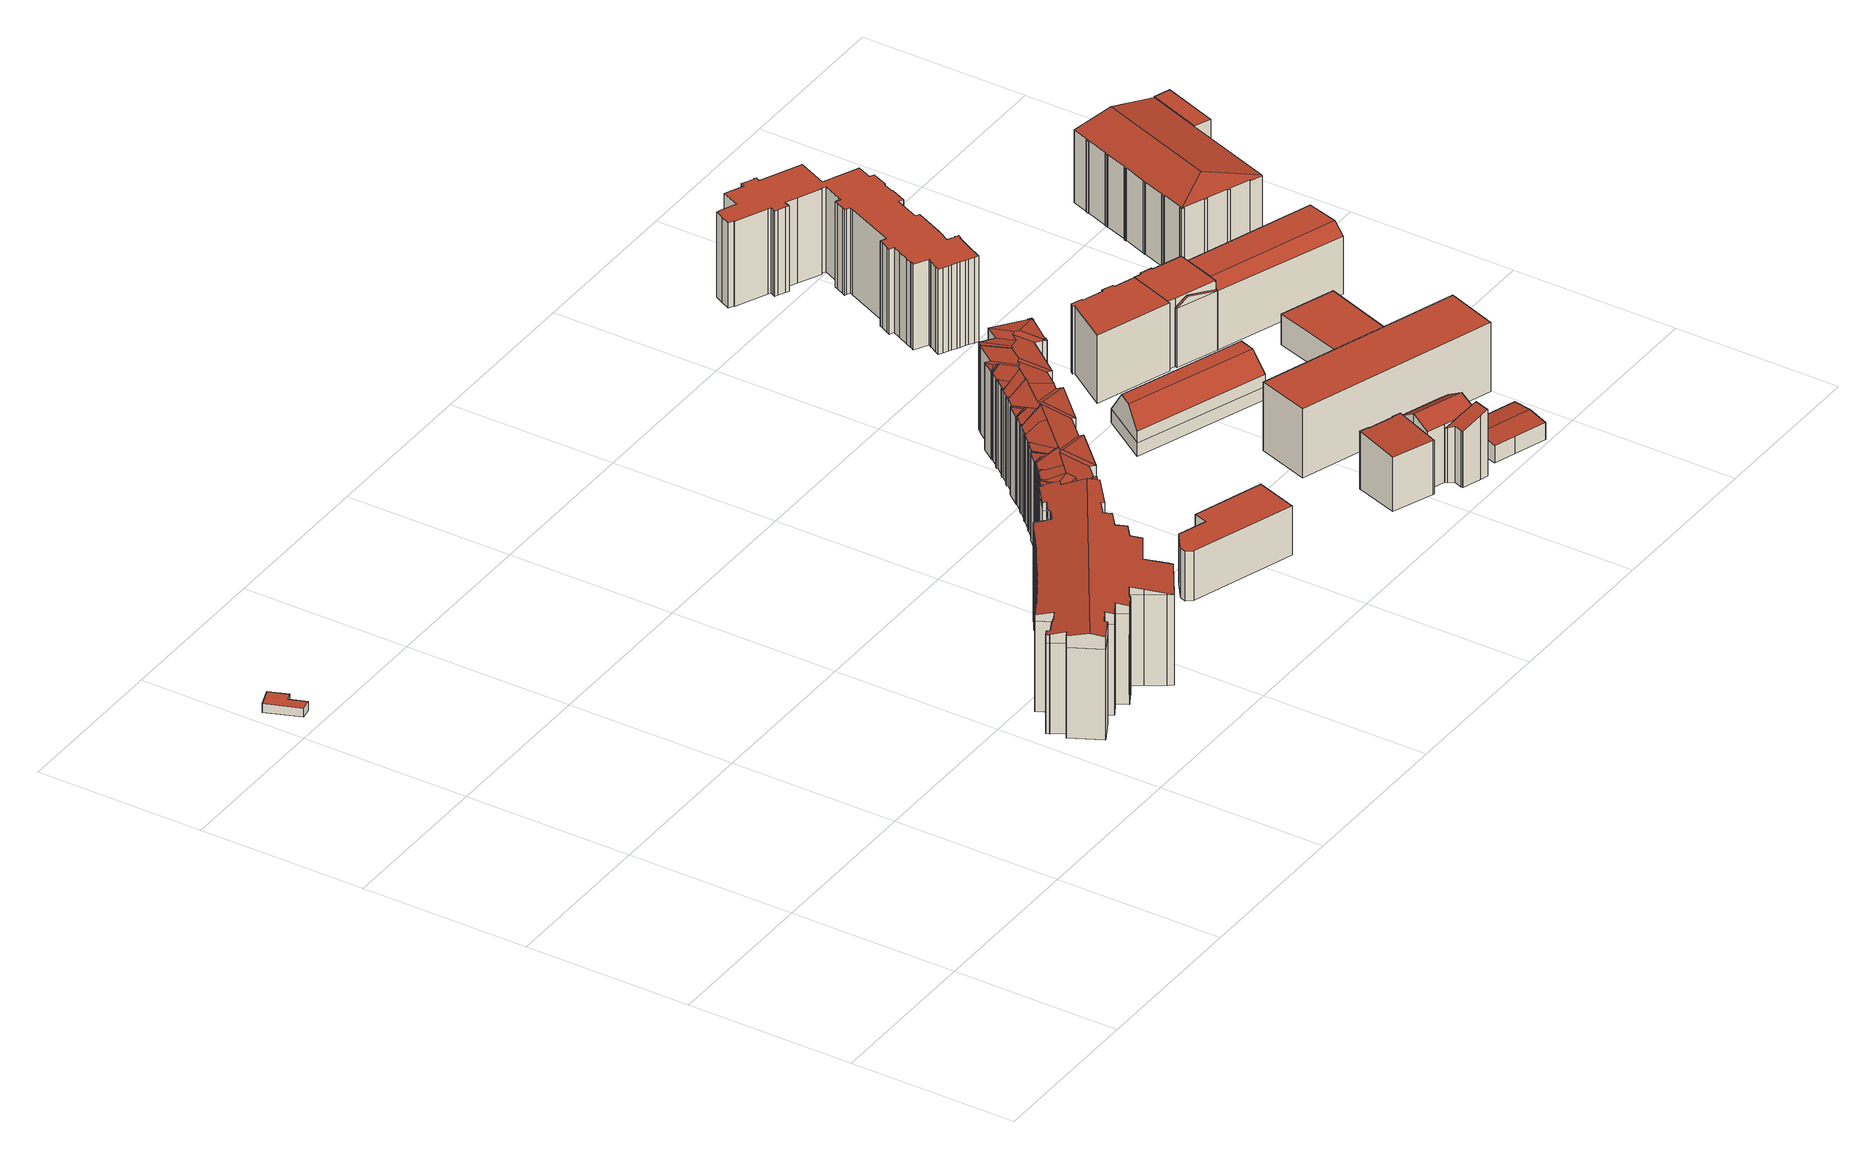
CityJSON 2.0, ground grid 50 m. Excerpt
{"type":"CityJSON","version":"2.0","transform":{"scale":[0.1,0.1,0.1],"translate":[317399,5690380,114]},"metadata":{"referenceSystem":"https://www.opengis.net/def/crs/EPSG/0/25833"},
"CityObjects":{
"building1":{"type":"Building","attributes":{"Gemeindeschluessel":14713000,"Dachtyp_tdc":"tdcPolyFlatRoof","Dachneigung":0,"QualitaetDacherkennung":67,"Geometrietyp2DReferenz":"3000","function":"31001_9998","roofType":"1000","measuredHeight":2.83},"geometry":[{"type":"MultiSurface","lod":"2","boundaries":[[[0,1,2,3]],[[1,4,5,2]],[[4,6,7,5]],[[6,8,9,7]],[[8,10,11,9]],[[10,0,3,11]],[[10,8,6,4,1,0]],[[3,2,5,7,9,11]]],"semantics":{"surfaces":[{"type":"WallSurface"},{"type":"RoofSurface"},{"type":"GroundSurface"}],"values":[0,0,0,0,0,0,1,2]}}]},
"building2":{"type":"Building","attributes":{"Dachtyp_tdc":"tdcFreeFormRoof","Gemeindeschluessel":14713000,"Dachneigung":11.08,"QualitaetDacherkennung":9,"Geometrietyp2DReferenz":"3000","function":"31001_9998","roofType":"5000","measuredHeight":33.31},"geometry":[{"type":"MultiSurface","lod":"2","boundaries":[[[12,13,14,15]],[[15,14,16,17]],[[17,16,18,19]],[[19,18,20,21]],[[21,20,22,23]],[[23,22,24,25]],[[25,24,26,27]],[[27,26,28,29]],[[29,28,30,31]],[[31,30,32,33]],[[33,32,34,35]],[[35,34,36,37]],[[37,36,38,39]],[[39,38,40,41]],[[41,40,42,43]],[[43,42,44,45]],[[45,44,46,47]],[[47,46,48,49]],[[49,48,50,51]],[[51,50,52,53]],[[53,52,54,55]],[[55,54,56,57]],[[57,56,58,59]],[[59,58,60,61]],[[61,60,62,63]],[[63,62,64,65]],[[65,64,66,67]],[[67,66,68,69]],[[69,68,70,71]],[[71,70,72,73]],[[73,72,74,75]],[[75,74,76,77]],[[77,76,78,79]],[[79,78,80,81]],[[81,80,82,83]],[[83,82,84,85]],[[85,84,86,87]],[[87,86,88,89]],[[89,88,90,91]],[[91,90,92,93]],[[93,92,94,95]],[[95,94,96,97]],[[97,96,98,99]],[[99,98,100,101]],[[101,100,102,103]],[[103,102,104,105]],[[105,104,106,107]],[[108,109,110,111]],[[112,113,109,108]],[[111,110,114,115]],[[116,117,118,119]],[[119,118,120,121]],[[121,120,122,123]],[[123,122,124,125]],[[125,124,126,127]],[[127,126,128,129]],[[129,128,130,131]],[[131,130,132,133]],[[134,135,136,137]],[[135,138,139,136]],[[138,140,141,139]],[[140,116,142,141]],[[116,119,143,142]],[[119,121,144,143]],[[121,123,145,144]],[[123,125,146,145]],[[125,127,147,146]],[[127,129,148,147]],[[129,131,149,148]],[[131,133,150,149]],[[133,151,152,150]],[[151,153,154,152]],[[153,155,156,154]],[[155,157,158,156]],[[157,159,160,158]],[[159,161,162,160]],[[161,163,164,162]],[[163,165,166,164]],[[165,167,168,166]],[[167,169,170,168]],[[169,171,172,170]],[[171,173,174,172]],[[173,175,176,174]],[[175,177,178,176]],[[177,112,179,178]],[[112,108,180,179]],[[108,111,181,180]],[[111,115,182,181]],[[115,183,184,182]],[[183,185,186,184]],[[185,187,188,186]],[[187,189,190,188]],[[189,191,192,190]],[[191,193,194,192]],[[193,195,196,194]],[[195,12,197,196]],[[12,15,198,197]],[[15,17,199,198]],[[17,19,200,199]],[[19,21,201,200]],[[21,23,202,201]],[[23,25,203,202]],[[133,132,204,151]],[[151,204,205,153]],[[153,205,155]],[[157,206,159]],[[159,206,207,161]],[[161,207,208,163]],[[163,208,209,165]],[[165,209,210,167]],[[167,210,211,169]],[[169,211,212,171]],[[171,212,213,173]],[[173,213,214,175]],[[175,214,215,177]],[[177,215,113,112]],[[137,136,139,141,142,143,144,145,146,147,148,149,150,152,154,156,158,160,162,164,166,168,170,172,174,176,178,179,180,181,182,184,186,188,190,192,194,196,197,198,199,200,201,202,203,216,217,218,219,220,221,222,223,224,225,226,227,228,229,230,231,232,233,234,235,236,237,238,239,240,241,242,243,244,245,246,247,248,249,250,251,252,253,254,255,256,257]],[[25,27,216,203]],[[27,29,217,216]],[[29,31,218,217]],[[31,33,219,218]],[[33,35,220,219]],[[35,37,221,220]],[[37,39,222,221]],[[39,41,223,222]],[[41,43,224,223]],[[43,45,225,224]],[[45,47,226,225]],[[47,49,227,226]],[[49,51,228,227]],[[51,53,229,228]],[[53,55,230,229]],[[55,57,231,230]],[[57,59,232,231]],[[59,61,233,232]],[[61,63,234,233]],[[63,65,235,234]],[[65,67,236,235]],[[67,69,237,236]],[[69,71,238,237]],[[71,73,239,238]],[[73,75,240,239]],[[75,77,241,240]],[[77,79,242,241]],[[79,81,243,242]],[[81,83,244,243]],[[83,85,245,244]],[[85,87,246,245]],[[87,89,247,246]],[[89,91,248,247]],[[91,93,249,248]],[[93,95,250,249]],[[95,97,251,250]],[[97,99,252,251]],[[99,101,253,252]],[[101,103,254,253]],[[103,105,255,254]],[[105,107,256,255]],[[107,258,257,256]],[[258,134,137,257]],[[113,215,214,213,212,211,210,209,208,207,206,157,155,205,204,132,130,128,126,124,122,120,118,117,259,260,114,110,109]],[[106,104,102,100,98,96,94,92,90,88,86,84,82,80,78,76,74,72,70,68,66,64,62,60,58,56,54,52,50,48,46,44,42,40,38,36,34,32,30,28,26,24,22,20,18,16,14,13,261,262,263,264,265,266,267,260,259,268,269,270,271,272]],[[107,106,272,258]],[[258,272,271,134]],[[134,271,270,135]],[[135,270,269,138]],[[138,269,268,140]],[[140,268,259,117,116]],[[115,114,260,267,183]],[[183,267,266,185]],[[185,266,265,187]],[[187,265,264,189]],[[189,264,263,191]],[[191,263,262,193]],[[193,262,261,195]],[[195,261,13,12]]],"semantics":{"surfaces":[{"type":"WallSurface"},{"type":"GroundSurface"},{"type":"RoofSurface"}],"values":[0,0,0,0,0,0,0,0,0,0,0,0,0,0,0,0,0,0,0,0,0,0,0,0,0,0,0,0,0,0,0,0,0,0,0,0,0,0,0,0,0,0,0,0,0,0,0,0,0,0,0,0,0,0,0,0,0,0,0,0,0,0,0,0,0,0,0,0,0,0,0,0,0,0,0,0,0,0,0,0,0,0,0,0,0,0,0,0,0,0,0,0,0,0,0,0,0,0,0,0,0,0,0,0,0,0,0,0,0,0,0,0,0,0,0,0,1,0,0,0,0,0,0,0,0,0,0,0,0,0,0,0,0,0,0,0,0,0,0,0,0,0,0,0,0,0,0,0,0,0,0,0,0,0,0,0,0,0,0,0,2,2,0,0,0,0,0,0,0,0,0,0,0,0,0,0]}}]},
"building3":{"type":"Building","attributes":{"Gemeindeschluessel":14713000,"Dachneigung":76.71,"Dachorientierung":0,"MittlereTraufHoehe":118.12,"QualitaetDacherkennung":84,"ObjektHoehe":3.61,"BodenHoehe":114.84,"Geometrietyp2DReferenz":"3000","AbsoluteHoehe":118.45,"Dachflaeche":13.36,"function":"31001_9998","roofType":"2100","measuredHeight":3.61,"storeysAboveGround":1},"geometry":[{"type":"MultiSurface","lod":"2","boundaries":[[[273,274,275,276]],[[274,277,278,275]],[[277,279,280,278]],[[279,273,276,280]],[[279,277,274,273]],[[276,275,278,280]]],"semantics":{"surfaces":[{"type":"WallSurface"},{"type":"RoofSurface"},{"type":"GroundSurface"}],"values":[0,0,0,0,1,2]}}]},
"building4":{"type":"Building","attributes":{"name":"Book Hotel","Gemeindeschluessel":14713000,"Dachtyp_tdc":"tdcPolyFlatRoof","Dachneigung":0,"QualitaetDacherkennung":51,"Geometrietyp2DReferenz":"3000","function":"31001_2071","roofType":"1000","measuredHeight":15.54},"geometry":[{"type":"MultiSurface","lod":"2","boundaries":[[[281,282,283,284]],[[282,285,286,283]],[[285,287,288,286]],[[287,289,290,288]],[[289,291,292,290]],[[291,293,294,292]],[[293,295,296,294]],[[295,281,284,296]],[[295,293,291,289,287,285,282,281]],[[284,283,286,288,290,292,294,296]]],"semantics":{"surfaces":[{"type":"WallSurface"},{"type":"RoofSurface"},{"type":"GroundSurface"}],"values":[0,0,0,0,0,0,0,0,1,2]}}]},
"building5":{"type":"Building","attributes":{"Dachtyp_tdc":"tdcFreeFormRoof","Gemeindeschluessel":14713000,"Dachneigung":10.02,"QualitaetDacherkennung":20,"Geometrietyp2DReferenz":"3000","function":"31001_9998","roofType":"5000","measuredHeight":28.69},"geometry":[{"type":"MultiSurface","lod":"2","boundaries":[[[297,298,299,300]],[[298,301,302,299]],[[301,303,304,302]],[[303,305,306,304]],[[305,307,308,306]],[[309,310,305,303]],[[311,312,313,314,315,309,303,301]],[[316,317,311,301,298]],[[316,298,297]],[[318,317,316,297,319]],[[320,321,322,323,324,325,318,319,326]],[[327,328,320,326,329]],[[327,329,330]],[[331,328,327,330,332]],[[333,331,332,334]],[[335,336,337,338,339,340,333,334,341]],[[342,335,341,343]],[[344,345,346,347,348,342,343,349]],[[350,351,352,353,344,349,354]],[[355,350,354,356]],[[355,356,357]],[[355,357,358]],[[351,350,355,358,359]],[[360,361,352,351,359,362]],[[363,360,362,364]],[[363,364,365]],[[360,363,365,366]],[[366,361,360]],[[361,366,367]],[[353,352,361,367,368]],[[345,344,353,368,369]],[[346,345,369,370]],[[347,346,370,371]],[[348,347,371,372]],[[336,335,342,348,372,373]],[[374,375,376,377,337,336,373,378]],[[374,378,379]],[[375,374,379,380]],[[376,375,380,381]],[[377,376,381,382]],[[383,338,337,377,382,384]],[[385,386,387,383,384,388]],[[385,388,389]],[[386,385,389,390]],[[391,387,386,390,392]],[[393,391,392,394]],[[393,394,395]],[[338,383,387,391,393,395,396]],[[397,339,338,396,398]],[[399,397,398,400]],[[399,400,401]],[[340,339,397,399,401,402]],[[403,321,320,328,331,333,340,402,404]],[[405,406,407,408,409,403,404,410]],[[411,405,410,412]],[[413,411,412,414]],[[413,414,415]],[[411,413,415,416]],[[406,405,411,416,417]],[[407,406,417,418]],[[408,407,418,419]],[[420,409,408,419,421]],[[422,420,421,423]],[[422,423,424]],[[322,321,403,409,420,422,424,425]],[[426,427,323,322,425,428]],[[429,426,428,430]],[[429,430,431]],[[427,426,429,431,432]],[[433,324,323,427,432,434]],[[435,436,437,433,434,438]],[[435,438,439]],[[436,435,439,440]],[[441,437,436,440,442]],[[443,444,445,441,442,446]],[[443,446,447]],[[444,443,447,448]],[[449,450,445,444,448,451]],[[449,451,452]],[[450,449,452,453]],[[325,324,433,437,441,445,450,453,454]],[[455,312,311,317,318,325,454,456]],[[457,458,455,456,459]],[[457,459,460]],[[458,457,460,461]],[[462,463,313,312,455,458,461,464]],[[465,462,464,466]],[[465,466,467]],[[468,463,462,465,467]],[[469,468,467,470]],[[471,469,470,472]],[[473,471,472,474]],[[475,476,473,474,477]],[[475,477,478]],[[476,475,478,479]],[[314,313,463,468,469,471,473,476,479,480]],[[315,314,480,481]],[[310,309,315,481,307]],[[310,307,305]],[[308,482,483,484,485,486,487,488,489,490,491,492,493,494,495,496,497,498,499,500,501,502,503,504,505,506,507,508,509,510,511,512,513,514,515,516,517,518,519,520,521,522,523,524,525,526,527,528,529,530,531,532,533,534,535,536,537,538,539,540,541,542,543,544,545,546,547,548,549,550,551,552,553,554,555,556,557,558,559,560,561,562,563,564,565,566,567,300,299,302,304,306]],[[307,481,482,308]],[[481,480,483,482]],[[480,479,484,483]],[[479,478,485,484]],[[478,477,486,485]],[[477,474,487,486]],[[474,472,488,487]],[[472,470,489,488]],[[470,467,490,489]],[[467,466,491,490]],[[466,464,492,491]],[[464,461,493,492]],[[461,460,494,493]],[[460,459,495,494]],[[459,456,496,495]],[[456,454,497,496]],[[454,453,498,497]],[[453,452,499,498]],[[452,451,500,499]],[[451,448,501,500]],[[448,447,502,501]],[[447,446,503,502]],[[446,442,504,503]],[[442,440,505,504]],[[440,439,506,505]],[[439,438,507,506]],[[438,434,508,507]],[[434,432,509,508]],[[432,431,510,509]],[[431,430,511,510]],[[430,428,512,511]],[[428,425,513,512]],[[425,424,514,513]],[[424,423,515,514]],[[423,421,516,515]],[[421,419,517,516]],[[419,418,518,517]],[[418,417,519,518]],[[417,416,520,519]],[[416,415,521,520]],[[415,414,522,521]],[[414,412,523,522]],[[412,410,524,523]],[[410,404,525,524]],[[404,402,526,525]],[[402,401,527,526]],[[401,400,528,527]],[[400,398,529,528]],[[398,396,530,529]],[[396,395,531,530]],[[395,394,532,531]],[[394,392,533,532]],[[392,390,534,533]],[[390,389,535,534]],[[389,388,536,535]],[[388,384,537,536]],[[384,382,538,537]],[[382,381,539,538]],[[381,380,540,539]],[[380,379,541,540]],[[379,378,542,541]],[[378,373,543,542]],[[373,372,544,543]],[[372,371,545,544]],[[371,370,546,545]],[[370,369,547,546]],[[369,368,548,547]],[[368,367,549,548]],[[367,366,550,549]],[[366,365,551,550]],[[365,364,552,551]],[[364,362,553,552]],[[362,359,554,553]],[[359,358,555,554]],[[358,357,556,555]],[[357,356,557,556]],[[356,354,558,557]],[[354,349,559,558]],[[349,343,560,559]],[[343,341,561,560]],[[341,334,562,561]],[[334,332,563,562]],[[332,330,564,563]],[[330,329,565,564]],[[329,326,566,565]],[[326,319,567,566]],[[319,297,300,567]]],"semantics":{"surfaces":[{"type":"WallSurface"},{"type":"RoofSurface"},{"type":"GroundSurface"}],"values":[0,0,0,0,0,1,1,1,1,1,1,1,1,1,1,1,1,1,1,1,1,1,1,1,1,1,1,1,1,1,1,1,1,1,1,1,1,1,1,1,1,1,1,1,1,1,1,1,1,1,1,1,1,1,1,1,1,1,1,1,1,1,1,1,1,1,1,1,1,1,1,1,1,1,1,1,1,1,1,1,1,1,1,1,1,1,1,1,1,1,1,1,1,1,1,1,1,1,1,2,0,0,0,0,0,0,0,0,0,0,0,0,0,0,0,0,0,0,0,0,0,0,0,0,0,0,0,0,0,0,0,0,0,0,0,0,0,0,0,0,0,0,0,0,0,0,0,0,0,0,0,0,0,0,0,0,0,0,0,0,0,0,0,0,0,0,0,0,0,0,0,0,0,0,0,0,0,0,0,0,0,0,0,0,0,0,0]}}]},
"building6":{"type":"Building","attributes":{"Dachtyp_tdc":"tdcPolyFlatRoof","Gemeindeschluessel":14713000,"Dachneigung":4.58,"QualitaetDacherkennung":62,"Geometrietyp2DReferenz":"3000","function":"31001_9998","roofType":"2100","measuredHeight":18.11},"geometry":[{"type":"MultiSurface","lod":"2","boundaries":[[[568,569,570,571]],[[569,572,573,570]],[[572,574,575,573]],[[574,576,577,575]],[[576,578,579,577]],[[578,580,581,579]],[[580,582,583,581]],[[582,584,585,583]],[[584,586,587,585]],[[586,588,589,587]],[[588,568,571,589]],[[588,586,584,582,580,578,576,574,572,569,568]],[[571,570,573,575,577,579,581,583,585,587,589]]],"semantics":{"surfaces":[{"type":"WallSurface"},{"type":"RoofSurface"},{"type":"GroundSurface"}],"values":[0,0,0,0,0,0,0,0,0,0,0,1,2]}}]},
"building7":{"type":"Building","attributes":{"Gemeindeschluessel":14713000,"Geometrietyp2DReferenz":"3000","function":"31001_9998","roofType":"9999"},"children":["building7-1","building7-2"]},
"building7-1":{"type":"BuildingPart","attributes":{"Dachtyp_tdc":"tdcGableRoof","Dachneigung":32.76,"QualitaetDacherkennung":57,"Geometrietyp2DReferenz":"3000","roofType":"3100","measuredHeight":20.75},"parents":["building7"],"geometry":[{"type":"MultiSurface","lod":"2","boundaries":[[[590,591,592,593,594]],[[591,595,596,592]],[[595,597,598,596]],[[597,599,600,598]],[[599,601,602,600]],[[601,603,604,602]],[[603,605,606,604]],[[605,607,608,606]],[[603,601,599,597,595]],[[595,591,590,609,607,605,603]],[[593,592,596,598,600,602,604,606,608]],[[594,609,590]],[[593,608,607,609,594]]],"semantics":{"surfaces":[{"type":"WallSurface"},{"type":"RoofSurface"},{"type":"GroundSurface"},{"type":"ClosureSurface"}],"values":[0,0,0,0,0,0,0,0,1,1,2,0,3]}}]},
"building7-2":{"type":"BuildingPart","attributes":{"Dachtyp_tdc":"tdcPolyFlatRoof","Dachneigung":21.38,"QualitaetDacherkennung":56,"Geometrietyp2DReferenz":"3000","roofType":"2100","measuredHeight":21},"parents":["building7"],"geometry":[{"type":"MultiSurface","lod":"2","boundaries":[[[610,611,612,608,607]],[[611,613,614,612]],[[613,615,616,614]],[[615,617,618,616]],[[617,619,620,618]],[[619,621,622,620]],[[621,623,624,622]],[[623,594,593,624]],[[594,623,621,619,617,615,613,611,610,609]],[[608,612,614,616,618,620,622,624,593]],[[607,609,610]],[[608,593,594,609,607]]],"semantics":{"surfaces":[{"type":"WallSurface"},{"type":"RoofSurface"},{"type":"GroundSurface"},{"type":"ClosureSurface"}],"values":[0,0,0,0,0,0,0,0,1,2,0,3]}}]},
"building8":{"type":"Building","attributes":{"Dachtyp_tdc":"tdcFreeFormRoof","Gemeindeschluessel":14713000,"Dachneigung":53.45,"QualitaetDacherkennung":32,"Geometrietyp2DReferenz":"3000","function":"31001_9998","roofType":"5000","measuredHeight":13.2},"geometry":[{"type":"MultiSurface","lod":"2","boundaries":[[[625,626,627,628]],[[626,629,630,627]],[[629,631,632,630]],[[631,633,634,632]],[[635,636,637]],[[637,636,638,639]],[[639,638,640,641]],[[641,640,642,643]],[[643,642,644]],[[645,646,647,648]],[[648,647,649,650,651,652]],[[653,646,645]],[[652,651,654,655]],[[628,627,630,632,634,656,657,658,659,660,661,662,663,664,665,666,667,668,669,670,671,672,673,674,675,676,677,678,679,680,681,682,683,684,685,686,687,688,689,690]],[[633,691,656,634]],[[691,692,657,656]],[[692,693,658,657]],[[693,694,659,658]],[[694,695,660,659]],[[695,696,661,660]],[[696,697,662,661]],[[697,698,663,662]],[[698,699,664,663]],[[699,700,665,664]],[[700,701,666,665]],[[701,702,667,666]],[[702,703,668,667]],[[703,704,669,668]],[[704,705,670,669]],[[705,706,671,670]],[[706,707,672,671]],[[707,708,673,672]],[[708,709,674,673]],[[709,635,675,674]],[[635,637,676,675]],[[637,639,677,676]],[[639,641,678,677]],[[641,643,679,678]],[[643,644,680,679]],[[644,653,681,680]],[[653,645,682,681]],[[645,648,683,682]],[[648,652,684,683]],[[652,655,685,684]],[[655,710,686,685]],[[710,711,687,686]],[[711,712,688,687]],[[712,713,689,688]],[[713,714,690,689]],[[714,625,628,690]],[[650,715,654,651]],[[647,646,653,644,642,640,638,636,635,709,716,717,718,719,704,703,720,721,700,699,722,723,724,725,694,693,726,727,728,729,629,626,730,731,732,733,711,710,734,649]],[[649,734,715,650]],[[655,654,715,734,710]],[[701,721,720,702]],[[702,720,703]],[[705,719,718,706]],[[704,719,705]],[[706,718,717,707]],[[707,717,716,708]],[[708,716,709]],[[711,733,712]],[[712,733,732,713]],[[713,732,731,714]],[[714,731,730,625]],[[625,730,626]],[[629,729,631]],[[631,729,728,633]],[[633,728,727,691]],[[691,727,726,692]],[[692,726,693]],[[694,725,695]],[[695,725,724,696]],[[696,724,723,697]],[[697,723,722,698]],[[698,722,699]],[[700,721,701]]],"semantics":{"surfaces":[{"type":"WallSurface"},{"type":"GroundSurface"},{"type":"RoofSurface"}],"values":[0,0,0,0,0,0,0,0,0,0,0,0,0,1,0,0,0,0,0,0,0,0,0,0,0,0,0,0,0,0,0,0,0,0,0,0,0,0,0,0,0,0,0,0,0,0,0,0,0,0,2,2,2,0,0,0,0,0,0,0,0,0,0,0,0,0,0,0,0,0,0,0,0,0,0,0,0]}}]},
"building9":{"type":"Building","attributes":{"Dachtyp_tdc":"tdcPolyFlatRoof","Gemeindeschluessel":14713000,"Dachneigung":3.04,"QualitaetDacherkennung":64,"Geometrietyp2DReferenz":"3000","function":"31001_9998","roofType":"2100","measuredHeight":5.15},"geometry":[{"type":"MultiSurface","lod":"2","boundaries":[[[735,736,737,738]],[[736,739,740,737]],[[739,741,742,740]],[[741,735,738,742]],[[741,739,736,735]],[[738,737,740,742]]],"semantics":{"surfaces":[{"type":"WallSurface"},{"type":"RoofSurface"},{"type":"GroundSurface"}],"values":[0,0,0,0,1,2]}}]},
"building10":{"type":"Building","attributes":{"Dachtyp_tdc":"tdcPolyFlatRoof","Gemeindeschluessel":14713000,"Dachneigung":0,"QualitaetDacherkennung":42,"Geometrietyp2DReferenz":"3000","function":"31001_9998","roofType":"1000","measuredHeight":21.57},"geometry":[{"type":"MultiSurface","lod":"2","boundaries":[[[743,744,745,746]],[[744,747,748,745]],[[747,749,750,748]],[[749,743,746,750]],[[749,747,744,743]],[[746,745,748,750]]],"semantics":{"surfaces":[{"type":"WallSurface"},{"type":"RoofSurface"},{"type":"GroundSurface"}],"values":[0,0,0,0,1,2]}}]},
"building11":{"type":"Building","attributes":{"Gemeindeschluessel":14713000,"Dachneigung":82.15,"Dachorientierung":-71.45,"MittlereTraufHoehe":120.03,"QualitaetDacherkennung":84,"ObjektHoehe":6.2,"BodenHoehe":114.43,"Geometrietyp2DReferenz":"3000","AbsoluteHoehe":120.63,"Dachflaeche":216.47,"function":"31001_9998","roofType":"3100","measuredHeight":6.2,"storeysAboveGround":2},"geometry":[{"type":"MultiSurface","lod":"2","boundaries":[[[751,752,753,754]],[[752,755,756,753]],[[755,757,758,756]],[[757,759,760,758]],[[759,761,762,760]],[[761,763,764,762]],[[763,765,766,764]],[[765,751,754,766]],[[755,752,751,765,763,761]],[[761,759,757,755]],[[754,753,756,758,760,762,764,766]]],"semantics":{"surfaces":[{"type":"WallSurface"},{"type":"RoofSurface"},{"type":"GroundSurface"}],"values":[0,0,0,0,0,0,0,0,1,1,2]}}]},
"building12":{"type":"Building","attributes":{"Gemeindeschluessel":14713000,"Geometrietyp2DReferenz":"3000","function":"31001_9998","roofType":"9999"},"children":["building12-1","building12-2","building12-3"]},
"building12-1":{"type":"BuildingPart","attributes":{"Dachtyp_tdc":"tdcGableRoof","Dachneigung":13.12,"QualitaetDacherkennung":4,"Geometrietyp2DReferenz":"3000","roofType":"3100","measuredHeight":20.82},"parents":["building12"],"geometry":[{"type":"MultiSurface","lod":"2","boundaries":[[[767,768,769,770]],[[768,771,772,769]],[[771,773,774,772]],[[771,768,775]],[[768,767,776,775]],[[773,771,775,776]],[[770,769,772,774]],[[770,774,773,767]],[[767,773,776]]],"semantics":{"surfaces":[{"type":"WallSurface"},{"type":"RoofSurface"},{"type":"GroundSurface"},{"type":"ClosureSurface"}],"values":[0,0,0,0,1,1,2,3,3]}}]},
"building12-2":{"type":"BuildingPart","attributes":{"Dachtyp_tdc":"tdcPolyFlatRoof","Dachneigung":0,"QualitaetDacherkennung":48,"Geometrietyp2DReferenz":"3000","roofType":"1000","measuredHeight":21.34},"parents":["building12"],"geometry":[{"type":"MultiSurface","lod":"2","boundaries":[[[777,778,779,780]],[[778,781,782,779]],[[783,784,785,786]],[[784,787,788,785]],[[784,783,781,778,777,789,790,791,792,793,794,795,787]],[[788,796,797,798,799,800,801,802,780,779,782,786,785]],[[787,795,796,788]],[[795,794,797,796]],[[794,793,798,797]],[[793,792,799,798]],[[792,791,800,799]],[[791,790,801,800]],[[790,789,802,801]],[[789,777,780,802]],[[786,782,781,783]]],"semantics":{"surfaces":[{"type":"WallSurface"},{"type":"RoofSurface"},{"type":"GroundSurface"},{"type":"ClosureSurface"}],"values":[0,0,0,0,1,2,0,0,0,0,0,0,0,0,3]}}]},
"building12-3":{"type":"BuildingPart","attributes":{"Dachtyp_tdc":"tdcPolyFlatRoof","Dachneigung":0,"QualitaetDacherkennung":62,"Geometrietyp2DReferenz":"3000","roofType":"1000","measuredHeight":21.41},"parents":["building12"],"geometry":[{"type":"MultiSurface","lod":"2","boundaries":[[[803,804,783,786,774,773]],[[805,806,807,782,781]],[[806,808,809,807]],[[808,810,811,809]],[[810,812,813,811]],[[812,814,815,813]],[[814,816,767,770,815]],[[814,812,810,808,806,805,804,803,816]],[[770,774,786,782,807,809,811,813,815]],[[773,776,767,816,803]],[[773,774,770,767]],[[773,767,776]],[[781,783,804,805]],[[781,782,786,783]]],"semantics":{"surfaces":[{"type":"WallSurface"},{"type":"RoofSurface"},{"type":"GroundSurface"},{"type":"ClosureSurface"}],"values":[0,0,0,0,0,0,0,1,2,0,3,3,0,3]}}]},
"building13":{"type":"Building","attributes":{"Dachtyp_tdc":"tdcPolyFlatRoof","Gemeindeschluessel":14713000,"Dachneigung":0,"QualitaetDacherkennung":29,"Geometrietyp2DReferenz":"3000","function":"31001_9998","roofType":"1000","measuredHeight":26.77},"geometry":[{"type":"MultiSurface","lod":"2","boundaries":[[[817,818,819,820]],[[818,821,822,819]],[[821,823,824,822]],[[823,825,826,824]],[[825,827,828,826]],[[827,829,830,828]],[[829,831,832,830]],[[831,833,834,832]],[[833,835,836,834]],[[835,837,838,836]],[[837,839,840,838]],[[839,841,842,840]],[[841,843,844,842]],[[843,845,846,844]],[[845,847,848,846]],[[847,849,850,848]],[[849,851,852,850]],[[851,853,854,852]],[[853,855,856,854]],[[855,857,858,856]],[[857,859,860,858]],[[859,861,862,860]],[[861,863,864,862]],[[863,865,866,864]],[[865,867,868,866]],[[867,869,870,868]],[[869,871,872,870]],[[871,873,874,872]],[[873,875,876,874]],[[875,877,878,876]],[[877,879,880,878]],[[879,881,882,880]],[[881,883,884,882]],[[883,885,886,884]],[[885,887,888,886]],[[887,889,890,888]],[[889,891,892,890]],[[891,893,894,892]],[[893,895,896,894]],[[895,897,898,896]],[[897,899,900,898]],[[899,901,902,900]],[[901,903,904,902]],[[903,905,906,904]],[[905,907,908,906]],[[907,909,910,908]],[[909,911,912,910]],[[911,913,914,912]],[[913,915,916,914]],[[915,917,918,916]],[[917,919,920,918]],[[919,921,922,920]],[[921,923,924,922]],[[923,925,926,924]],[[925,927,928,926]],[[927,929,930,928]],[[929,931,932,930]],[[929,927,925,923,921,919,917,915,913,911,909,907,905,903,901,899,897,895,893,891,889,887,885,883,881,879,877,875,873,871,869,867,865,863,861,859,857,855,853,851,849,847,845,843,841,839,837,835,833,831,829,827,825,823,821,818,817,933,934,935,936,937,938,939,940,941,942,943,944,945,946,947,948,949,950,951,952,953,954,955,956,957,958,959,960,961,962,963,964,965,966,967,968,931]],[[932,969,970,971,972,973,974,975,976,977,978,979,980,981,982,983,984,985,986,987,988,989,990,991,992,993,994,995,996,997,998,999,1000,1001,1002,1003,1004,820,819,822,824,826,828,830,832,834,836,838,840,842,844,846,848,850,852,854,856,858,860,862,864,866,868,870,872,874,876,878,880,882,884,886,888,890,892,894,896,898,900,902,904,906,908,910,912,914,916,918,920,922,924,926,928,930]],[[931,968,969,932]],[[968,967,970,969]],[[967,966,971,970]],[[966,965,972,971]],[[965,964,973,972]],[[964,963,974,973]],[[963,962,975,974]],[[962,961,976,975]],[[961,960,977,976]],[[960,959,978,977]],[[959,958,979,978]],[[958,957,980,979]],[[957,956,981,980]],[[956,955,982,981]],[[955,954,983,982]],[[954,953,984,983]],[[953,952,985,984]],[[952,951,986,985]],[[951,950,987,986]],[[950,949,988,987]],[[949,948,989,988]],[[948,947,990,989]],[[947,946,991,990]],[[946,945,992,991]],[[945,944,993,992]],[[944,943,994,993]],[[943,942,995,994]],[[942,941,996,995]],[[941,940,997,996]],[[940,939,998,997]],[[939,938,999,998]],[[938,937,1000,999]],[[937,936,1001,1000]],[[936,935,1002,1001]],[[935,934,1003,1002]],[[934,933,1004,1003]],[[933,817,820,1004]]],"semantics":{"surfaces":[{"type":"WallSurface"},{"type":"RoofSurface"},{"type":"GroundSurface"}],"values":[0,0,0,0,0,0,0,0,0,0,0,0,0,0,0,0,0,0,0,0,0,0,0,0,0,0,0,0,0,0,0,0,0,0,0,0,0,0,0,0,0,0,0,0,0,0,0,0,0,0,0,0,0,0,0,0,0,1,2,0,0,0,0,0,0,0,0,0,0,0,0,0,0,0,0,0,0,0,0,0,0,0,0,0,0,0,0,0,0,0,0,0,0,0,0,0]}}]},
"building14":{"type":"Building","attributes":{"Dachtyp_tdc":"tdcPolyFlatRoof","Gemeindeschluessel":14713000,"Dachneigung":0,"QualitaetDacherkennung":54,"Geometrietyp2DReferenz":"3000","function":"31001_9998","roofType":"1000","measuredHeight":9.64},"geometry":[{"type":"MultiSurface","lod":"2","boundaries":[[[1005,1006,1007,1008]],[[1009,1010,1006,1005]],[[1010,1011,1007,1006]],[[1011,1012,1008,1007]],[[1012,1009,1005,1008]],[[1012,1011,1010,1009]]],"semantics":{"surfaces":[{"type":"GroundSurface"},{"type":"WallSurface"},{"type":"RoofSurface"}],"values":[0,1,1,1,1,2]}}]},
"building15":{"type":"Building","attributes":{"Gemeindeschluessel":14713000,"Dachtyp_tdc":"tdcCutGableRoof","Dachneigung":0.637,"QualitaetDacherkennung":55,"Geometrietyp2DReferenz":"3000","function":"31001_9998","roofType":"9999","measuredHeight":21.54},"geometry":[{"type":"MultiSurface","lod":"2","boundaries":[[[1013,768,769,1014]],[[768,1015,815,769]],[[1015,1016,1017,815]],[[1016,1013,1014,1017]],[[768,1013,1018,1019]],[[1015,768,1019,1020]],[[1016,1015,1020,1021]],[[1013,1016,1021,1018]],[[1020,1019,1018,1021]],[[1014,769,815,1017]]],"semantics":{"surfaces":[{"type":"WallSurface"},{"type":"RoofSurface"},{"type":"GroundSurface"}],"values":[0,0,0,0,1,0,1,0,1,2]}}]},
"building16":{"type":"Building","attributes":{"Gemeindeschluessel":14713000,"Geometrietyp2DReferenz":"3000","function":"31001_9998","roofType":"9999"},"children":["building16-1","building16-2"]},
"building16-1":{"type":"BuildingPart","attributes":{"Dachtyp_tdc":"tdcHipAndGableRoof","Dachneigung":11.93,"QualitaetDacherkennung":64,"Geometrietyp2DReferenz":"3000","roofType":"5000","measuredHeight":24.94},"parents":["building16"],"geometry":[{"type":"MultiSurface","lod":"2","boundaries":[[[1022,1023,1024,1025]],[[1023,1026,1027,1024]],[[1026,1028,1029,1027]],[[1028,1030,1031,1029]],[[1030,1032,1033,1031]],[[1032,1034,1035,1033]],[[1034,1036,1037,1035]],[[1036,1038,1039,1037]],[[1038,1040,1041,1039]],[[1040,1042,1043,1041]],[[1042,1044,1045,1043]],[[1044,1046,1047,1045]],[[1046,1048,1049,1047]],[[1042,1040,1038,1036,1034,1032,1030,1028,1026,1023,1022,1050,1051,1052,1053,1054,1055]],[[1054,1056,1057,1058,1059,1055]],[[1059,1060,1061,1062,1063,1064,1065,1066,1067,1068,1069,1070,1071,1072,1073,1074,1075,1076,1077,1078,1079,1080,1081,1082,1048,1046,1044,1042,1055]],[[1049,1083,1084,1085,1086,1087,1088,1089,1090,1091,1092,1093,1094,1095,1096,1097,1098,1099,1100,1101,1102,1103,1104,1105,1106,1107,1108,1109,1110,1111,1112,1113,1114,1025,1024,1027,1029,1031,1033,1035,1037,1039,1041,1043,1045,1047]],[[1048,1082,1083,1049]],[[1082,1081,1084,1083]],[[1081,1080,1085,1084]],[[1080,1079,1086,1085]],[[1079,1078,1087,1086]],[[1078,1077,1088,1087]],[[1077,1076,1089,1088]],[[1076,1075,1090,1089]],[[1075,1074,1091,1090]],[[1074,1073,1092,1091]],[[1073,1072,1093,1092]],[[1072,1071,1094,1093]],[[1071,1070,1095,1094]],[[1070,1069,1096,1095]],[[1069,1068,1097,1096]],[[1068,1067,1098,1097]],[[1067,1066,1099,1098]],[[1066,1065,1100,1099]],[[1065,1064,1101,1100]],[[1064,1063,1102,1101]],[[1063,1062,1103,1102]],[[1062,1061,1104,1103]],[[1061,1060,1105,1104]],[[1060,1059,1106,1105]],[[1059,1058,1107,1106]],[[1058,1057,1108,1107]],[[1056,1054,1110,1109]],[[1054,1053,1111,1110]],[[1053,1052,1112,1111]],[[1052,1051,1113,1112]],[[1051,1050,1114,1113]],[[1050,1022,1025,1114]],[[1109,1108,1057,1056]]],"semantics":{"surfaces":[{"type":"WallSurface"},{"type":"RoofSurface"},{"type":"GroundSurface"},{"type":"ClosureSurface"}],"values":[0,0,0,0,0,0,0,0,0,0,0,0,0,1,1,1,2,0,0,0,0,0,0,0,0,0,0,0,0,0,0,0,0,0,0,0,0,0,0,0,0,0,0,0,0,0,0,0,0,3]}}]},
"building16-2":{"type":"BuildingPart","attributes":{"Dachtyp_tdc":"tdcPolyFlatRoof","Dachneigung":0,"QualitaetDacherkennung":53,"Geometrietyp2DReferenz":"3000","roofType":"1000","measuredHeight":22.22},"parents":["building16"],"geometry":[{"type":"MultiSurface","lod":"2","boundaries":[[[1115,1116,1056,1109,1117]],[[1118,1119,1120,1108,1057]],[[1119,1115,1117,1120]],[[1119,1118,1116,1115]],[[1117,1109,1108,1120]],[[1057,1056,1116,1118]],[[1057,1108,1109,1056]]],"semantics":{"surfaces":[{"type":"WallSurface"},{"type":"RoofSurface"},{"type":"GroundSurface"},{"type":"ClosureSurface"}],"values":[0,0,0,1,2,0,3]}}]}
},
"vertices":[
[2,2127,65],[55,2147,65],[55,2147,37],[2,2127,37],[76,2090,65],[76,2090,37],[55,2081,65],[55,2081,37],[73,2031,65],[73,2031,37],[41,2024,65],[41,2024,37],
[1110,403,286],[1110,403,314],[1111,401,315],[1111,401,286],[1117,405,315],[1117,405,286],[1118,403,315],[1118,403,286],[1146,419,316],[1146,419,286],[1122,463,306],[1122,463,286],[1162,485,306],[1162,485,286],[1168,487,307],[1168,487,286],[1194,502,307],[1194,502,286],[1193,504,307],[1193,504,286],[1201,508,307],[1201,508,286],[1202,507,307],[1202,507,286],[1230,524,307],[1230,524,286],[1229,525,307],[1229,525,286],[1236,530,307],[1236,530,286],[1237,529,307],[1237,529,286],[1265,546,307],[1265,546,286],[1264,547,307],[1264,547,286],[1271,552,307],[1271,552,286],[1273,550,308],[1273,550,286],[1300,568,308],[1300,568,286],[1299,569,307],[1299,569,286],[1306,574,307],[1306,574,286],[1307,573,307],[1307,573,286],[1334,591,307],[1334,591,286],[1334,592,307],[1334,592,286],[1341,597,307],[1341,597,286],[1342,596,307],[1342,596,286],[1369,614,307],[1369,614,286],[1368,615,307],[1368,615,286],[1375,620,307],[1375,620,286],[1377,619,307],[1377,619,286],[1403,638,307],[1403,638,286],[1402,639,307],[1402,639,286],[1410,644,307],[1410,644,286],[1411,643,307],[1411,643,286],[1436,662,307],[1436,662,286],[1436,663,306],[1436,663,286],[1443,669,306],[1443,669,286],[1445,669,306],[1445,669,286],[1477,693,306],[1477,693,286],[1507,654,315],[1507,654,286],[1533,675,315],[1533,675,286],[1532,676,315],[1532,676,286],[1537,679,314],[1537,679,286],[1535,683,314],[1535,683,286],[1567,709,313],[1567,709,286],[1561,716,311],[1561,716,286],[1170,280,286],[1170,280,326],[1175,272,323],[1175,272,286],[1206,302,286],[1206,302,325],[1111,238,325],[1111,238,286],[1711,636,286],[1711,636,326],[1631,570,324],[1631,570,286],[1624,578,326],[1624,578,286],[1590,550,325],[1590,550,286],[1606,531,320],[1606,531,286],[1567,499,319],[1567,499,286],[1589,474,311],[1589,474,286],[1556,447,310],[1556,447,286],[1574,418,303],[1574,418,286],[1627,758,286],[1630,760,286],[1630,760,1],[1627,758,1],[1659,726,286],[1659,726,1],[1646,715,286],[1646,715,1],[1711,636,1],[1631,570,1],[1624,578,1],[1590,550,1],[1606,531,1],[1567,499,1],[1589,474,1],[1556,447,1],[1574,418,1],[1493,366,286],[1493,366,1],[1527,315,286],[1527,315,1],[1536,300,286],[1536,300,1],[1419,223,286],[1419,223,1],[1408,238,286],[1408,238,1],[1376,288,286],[1376,288,1],[1355,320,286],[1355,320,1],[1320,298,286],[1320,298,1],[1322,296,286],[1322,296,1],[1318,292,286],[1318,292,1],[1317,294,286],[1317,294,1],[1282,273,286],[1282,273,1],[1263,305,286],[1263,305,1],[1220,279,286],[1220,279,1],[1206,302,1],[1170,280,1],[1175,272,1],[1111,238,1],[1064,330,286],[1064,330,1],[1079,338,286],[1079,338,1],[1058,377,286],[1058,377,1],[1056,376,286],[1056,376,1],[1052,385,286],[1052,385,1],[1067,393,286],[1067,393,1],[1073,384,286],[1073,384,1],[1110,403,1],[1111,401,1],[1117,405,1],[1118,403,1],[1146,419,1],[1122,463,1],[1162,485,1],[1493,366,303],[1527,315,290],[1408,238,290],[1376,288,303],[1355,320,311],[1320,298,311],[1322,296,310],[1318,292,310],[1317,294,311],[1282,273,311],[1263,305,319],[1220,279,319],[1168,487,1],[1194,502,1],[1193,504,1],[1201,508,1],[1202,507,1],[1230,524,1],[1229,525,1],[1236,530,1],[1237,529,1],[1265,546,1],[1264,547,1],[1271,552,1],[1273,550,1],[1300,568,1],[1299,569,1],[1306,574,1],[1307,573,1],[1334,591,1],[1334,592,1],[1341,597,1],[1342,596,1],[1369,614,1],[1368,615,1],[1375,620,1],[1377,619,1],[1403,638,1],[1402,639,1],[1410,644,1],[1411,643,1],[1436,662,1],[1436,663,1],[1443,669,1],[1445,669,1],[1477,693,1],[1507,654,1],[1533,675,1],[1532,676,1],[1537,679,1],[1535,683,1],[1567,709,1],[1561,716,1],[1621,765,1],[1621,765,286],[1690,662,334],[1092,274,334],[1073,384,313],[1067,393,312],[1052,385,311],[1056,376,313],[1058,377,313],[1079,338,322],[1064,330,321],[1646,715,320],[1659,726,320],[1630,760,311],[1627,758,311],[1621,765,309],
[1856,444,45],[1865,471,38],[1865,471,8],[1856,444,8],[1908,457,38],[1908,457,8],[1899,430,45],[1899,430,8],
[1767,384,162],[1754,401,162],[1754,401,7],[1767,384,7],[1760,418,162],[1760,418,7],[1813,459,162],[1813,459,7],[1899,430,162],[1899,430,7],[1913,471,162],[1913,471,7],[2121,401,162],[2121,401,7],[2080,279,162],[2080,279,7],
[1911,813,287],[1810,710,287],[1810,710,13],[1911,813,13],[1797,723,287],[1797,723,13],[1763,689,287],[1763,689,13],[1768,682,287],[1768,682,13],[1711,636,287],[1711,636,13],[1714,693,294],[1717,689,294],[1796,814,298],[1752,773,299],[1727,749,299],[1726,719,295],[1714,709,296],[1809,812,300],[1807,814,300],[1807,821,299],[1901,822,287],[1958,977,299],[1954,973,299],[1954,971,299],[1906,922,299],[1816,830,299],[1815,829,299],[1959,881,287],[1966,973,300],[1962,977,300],[1967,872,287],[2067,974,287],[1962,986,298],[2053,988,287],[2021,1051,299],[2072,1007,287],[2093,1131,297],[2082,1116,297],[2071,1115,299],[2066,1108,299],[2036,1070,299],[2036,1069,299],[2104,1048,287],[2104,1133,299],[2116,1039,287],[2193,1209,295],[2175,1186,295],[2143,1180,299],[2138,1173,298],[2134,1173,299],[2201,1149,287],[2227,1135,288],[2226,1135,288],[2217,1203,296],[2206,1211,296],[2220,1134,287],[2227,1134,288],[2219,1133,287],[2228,1126,287],[2235,1135,287],[2233,1136,287],[2286,1214,288],[2284,1212,288],[2287,1206,287],[2286,1213,288],[2288,1205,287],[2293,1215,287],[2285,1221,287],[2284,1219,287],[2194,1285,287],[2165,1244,287],[2126,1271,287],[2118,1260,287],[2116,1260,287],[2070,1199,287],[2053,1181,291],[2062,1175,291],[2063,1171,292],[2064,1169,292],[2056,1209,287],[2027,1171,287],[2028,1170,287],[2025,1166,287],[2027,1165,287],[2011,1103,292],[2007,1140,287],[2005,1136,288],[2007,1134,288],[2010,1103,292],[2004,1142,287],[1999,1135,287],[2001,1133,287],[1980,1100,288],[1980,1107,287],[1978,1102,288],[1978,1109,287],[1971,1101,287],[1973,1099,287],[1955,1068,288],[1954,1076,287],[1952,1070,288],[1951,1077,287],[1945,1070,287],[1947,1068,287],[1937,972,297],[1926,1044,287],[1928,1006,292],[1929,1005,293],[1930,1001,293],[1932,999,293],[1935,974,297],[1923,1045,287],[1922,1007,292],[1920,1042,287],[1918,1034,288],[1918,1043,287],[1914,1039,287],[1889,1008,287],[1890,1007,287],[1887,1004,287],[1888,1003,287],[1866,972,288],[1866,979,287],[1865,973,288],[1864,980,287],[1858,973,287],[1860,971,287],[1839,941,288],[1891,937,295],[1837,948,287],[1837,942,288],[1835,948,287],[1830,942,287],[1831,941,287],[1808,832,298],[1807,917,287],[1806,911,288],[1807,909,288],[1808,833,298],[1806,918,287],[1800,912,287],[1800,911,287],[1781,839,294],[1777,888,287],[1779,848,292],[1778,845,293],[1778,843,293],[1776,889,287],[1772,885,287],[1771,886,287],[1763,850,291],[1769,845,292],[1738,855,287],[1739,853,287],[1737,850,287],[1737,848,287],[1719,809,290],[1714,828,287],[1715,819,289],[1717,817,289],[1712,828,287],[1705,822,287],[1706,821,287],[1681,784,289],[1725,749,299],[1682,799,287],[1680,792,288],[1680,801,287],[1675,796,287],[1684,745,293],[1673,756,292],[1674,797,287],[1641,760,288],[1642,770,287],[1635,767,288],[1636,778,287],[1628,765,288],[1631,767,288],[1621,765,287],[1627,758,287],[1630,760,287],[1659,726,287],[1646,715,287],[1646,715,13],[1659,726,13],[1630,760,13],[1627,758,13],[1621,765,13],[1636,778,13],[1642,770,13],[1674,797,13],[1675,796,13],[1680,801,13],[1682,799,13],[1706,821,13],[1705,822,13],[1712,828,13],[1714,828,13],[1737,848,13],[1737,850,13],[1739,853,13],[1738,855,13],[1771,886,13],[1772,885,13],[1776,889,13],[1777,888,13],[1800,911,13],[1800,912,13],[1806,918,13],[1807,917,13],[1831,941,13],[1830,942,13],[1835,948,13],[1837,948,13],[1860,971,13],[1858,973,13],[1864,980,13],[1866,979,13],[1888,1003,13],[1887,1004,13],[1890,1007,13],[1889,1008,13],[1914,1039,13],[1918,1043,13],[1920,1042,13],[1923,1045,13],[1926,1044,13],[1947,1068,13],[1945,1070,13],[1951,1077,13],[1954,1076,13],[1973,1099,13],[1971,1101,13],[1978,1109,13],[1980,1107,13],[2001,1133,13],[1999,1135,13],[2004,1142,13],[2007,1140,13],[2027,1165,13],[2025,1166,13],[2028,1170,13],[2027,1171,13],[2056,1209,13],[2070,1199,13],[2116,1260,13],[2118,1260,13],[2126,1271,13],[2165,1244,13],[2194,1285,13],[2284,1219,13],[2285,1221,13],[2293,1215,13],[2288,1205,13],[2287,1206,13],[2233,1136,13],[2235,1135,13],[2228,1126,13],[2219,1133,13],[2220,1134,13],[2201,1149,13],[2116,1039,13],[2104,1048,13],[2072,1007,13],[2053,988,13],[2067,974,13],[1967,872,13],[1959,881,13],[1901,822,13],
[2459,286,187],[2458,284,187],[2458,284,6],[2459,286,6],[2535,258,186],[2535,258,6],[2536,260,187],[2536,260,6],[2561,251,187],[2561,251,6],[2525,144,177],[2525,144,6],[2516,119,175],[2516,119,6],[2514,120,175],[2514,120,6],[2390,167,176],[2390,167,6],[2432,292,187],[2432,292,6],[2433,295,187],[2433,295,6],
[2576,126,187],[2525,144,187],[2525,144,5],[2576,126,5],[2576,126,174],[2544,200,212],[2544,200,5],[2561,251,177],[2561,251,5],[2683,210,176],[2683,210,5],[2711,200,177],[2711,200,5],[2694,147,212],[2694,147,5],[2681,108,194],[2681,108,5],[2675,91,187],[2675,91,5],[2608,114,187],
[2675,91,215],[2661,46,215],[2661,46,5],[2638,53,205],[2638,53,5],[2582,72,182],[2582,72,5],[2582,73,182],[2582,73,5],[2582,77,182],[2582,77,5],[2591,102,182],[2591,102,5],[2581,118,176],[2581,118,5],
[2375,952,56],[2384,980,56],[2384,980,14],[2375,952,14],[2409,971,56],[2409,971,14],[2399,944,56],[2399,944,14],[2407,941,56],[2407,941,14],[2623,896,56],[2613,867,97],[2613,867,56],[2628,862,97],[2628,862,56],[2628,863,96],[2628,863,56],[2637,860,96],[2637,860,56],[2647,887,56],[2662,851,56],[2662,851,96],[2683,843,96],[2683,843,56],[2671,809,145],[2655,765,146],[2638,715,93],[2638,715,56],[2672,879,56],[2239,856,93],[2239,856,56],[2407,940,14],[2421,935,14],[2432,963,14],[2456,955,14],[2446,926,14],[2455,923,14],[2455,924,14],[2485,913,14],[2494,941,14],[2519,933,14],[2509,904,14],[2534,895,14],[2544,924,14],[2568,915,14],[2559,887,14],[2578,880,14],[2578,879,14],[2588,876,14],[2599,905,14],[2623,896,14],[2613,867,14],[2628,862,14],[2628,863,14],[2637,860,14],[2647,887,14],[2672,879,14],[2662,851,14],[2683,843,14],[2638,715,14],[2239,856,14],[2335,997,14],[2354,991,14],[2344,962,14],[2352,959,14],[2353,960,14],[2407,940,56],[2421,935,56],[2432,963,56],[2456,955,56],[2446,926,56],[2455,923,56],[2455,924,56],[2485,913,56],[2494,941,56],[2519,933,56],[2509,904,56],[2534,895,56],[2544,924,56],[2568,915,56],[2559,887,56],[2578,880,56],[2578,879,56],[2588,876,56],[2599,905,56],[2335,997,56],[2354,991,56],[2344,962,56],[2352,959,56],[2353,960,56],[2269,901,146],[2588,876,97],[2578,879,97],[2578,880,96],[2559,887,96],[2534,895,97],[2509,904,97],[2485,913,96],[2455,924,96],[2455,923,97],[2446,926,97],[2421,935,97],[2407,940,97],[2407,941,96],[2399,944,96],[2375,952,96],[2353,960,96],[2352,959,97],[2344,962,97],[2297,941,145],
[2681,108,53],[2711,200,48],[2711,200,2],[2681,108,2],[2762,183,48],[2762,183,2],[2731,91,53],[2731,91,2],
[3049,399,221],[2995,248,221],[2995,248,5],[3049,399,5],[2397,448,221],[2397,448,5],[2448,601,221],[2448,601,5],
[2722,64,58],[2731,91,62],[2731,91,4],[2722,64,4],[2742,124,66],[2742,124,4],[2762,183,58],[2762,183,4],[2923,129,58],[2923,129,4],[2903,69,66],[2903,69,4],[2884,10,58],[2884,10,4],[2788,42,58],[2788,42,4],
[2763,947,204],[2760,939,204],[2760,939,18],[2763,947,18],[2635,984,204],[2635,984,18],[2637,991,204],[2637,991,18],[2671,971,226],[2673,978,226],
[2602,1161,231],[2600,1156,231],[2600,1156,18],[2602,1161,18],[2663,1134,231],[2663,1134,18],[2615,999,231],[2612,992,231],[2612,992,18],[2615,999,18],[2385,1072,231],[2385,1072,18],[2568,1173,231],[2566,1168,231],[2502,1191,231],[2504,1195,231],[2472,1206,231],[2465,1197,231],[2469,1194,231],[2469,1194,18],[2465,1197,18],[2472,1206,18],[2504,1195,18],[2502,1191,18],[2566,1168,18],[2568,1173,18],
[2637,991,232],[2615,999,232],[2663,1134,232],[2685,1126,232],[2685,1126,18],[2687,1130,232],[2687,1130,18],[2721,1118,232],[2721,1118,18],[2720,1114,232],[2720,1114,18],[2810,1082,232],[2810,1082,18],[2763,947,232],
[2504,1566,289],[2502,1566,289],[2502,1566,21],[2504,1566,21],[2475,1515,289],[2475,1515,21],[2464,1493,289],[2464,1493,21],[2458,1481,289],[2458,1481,21],[2446,1487,289],[2446,1487,21],[2431,1495,289],[2431,1495,21],[2423,1499,289],[2423,1499,21],[2409,1507,289],[2409,1507,21],[2401,1511,289],[2401,1511,21],[2386,1519,289],[2386,1519,21],[2378,1523,289],[2378,1523,21],[2363,1531,289],[2363,1531,21],[2350,1538,289],[2350,1538,21],[2356,1549,289],[2356,1549,21],[2369,1572,289],[2369,1572,21],[2369,1573,289],[2369,1573,21],[2375,1582,289],[2375,1582,21],[2334,1604,289],[2334,1604,21],[2340,1615,289],[2340,1615,21],[2339,1616,289],[2339,1616,21],[2347,1632,289],[2347,1632,21],[2363,1664,289],[2363,1664,21],[2374,1688,289],[2374,1688,21],[2360,1694,289],[2360,1694,21],[2365,1704,289],[2365,1704,21],[2376,1725,289],[2376,1725,21],[2380,1735,289],[2380,1735,21],[2397,1728,289],[2397,1728,21],[2462,1872,289],[2462,1872,21],[2467,1882,289],[2467,1882,21],[2457,1886,289],[2457,1886,21],[2450,1888,289],[2450,1888,21],[2455,1898,289],[2455,1898,21],[2465,1920,289],[2465,1920,21],[2470,1931,289],[2470,1931,21],[2477,1928,289],[2477,1928,21],[2486,1923,289],[2486,1923,21],[2490,1932,289],[2490,1932,21],[2515,1987,289],[2515,1987,21],[2501,1994,289],[2501,1994,21],[2500,1991,289],[2500,1991,21],[2433,2022,289],[2433,2022,21],[2397,2038,289],[2397,2038,21],[2392,2027,289],[2392,2027,21],[2389,2020,289],[2389,2020,21],[2380,2025,289],[2380,2025,21],[2358,2035,289],[2358,2035,21],[2348,2039,289],[2348,2039,21],[2352,2046,289],[2352,2046,21],[2357,2056,289],[2357,2056,21],[2349,2059,289],[2349,2059,21],[2254,2102,289],[2254,2102,21],[2255,2105,289],[2255,2105,21],[2239,2112,289],[2239,2112,21],[2252,2139,289],[2252,2139,21],[2265,2165,289],[2265,2165,21],[2271,2161,289],[2271,2161,21],[2510,1576,289],[2504,1579,289],[2501,1582,289],[2500,1580,289],[2478,1592,289],[2484,1604,289],[2487,1609,289],[2488,1608,289],[2497,1627,289],[2499,1631,289],[2538,1714,289],[2526,1720,289],[2558,1792,289],[2572,1785,289],[2593,1832,289],[2591,1833,289],[2593,1837,289],[2603,1861,289],[2605,1865,289],[2608,1864,289],[2628,1911,289],[2615,1917,289],[2634,1960,289],[2529,2007,289],[2568,2094,289],[2446,2149,289],[2452,2161,289],[2446,2165,289],[2445,2164,289],[2443,2165,289],[2419,2176,289],[2410,2181,289],[2404,2168,289],[2347,2194,289],[2324,2140,289],[2272,2163,289],[2272,2163,21],[2324,2140,21],[2347,2194,21],[2404,2168,21],[2410,2181,21],[2419,2176,21],[2443,2165,21],[2445,2164,21],[2446,2165,21],[2452,2161,21],[2446,2149,21],[2568,2094,21],[2529,2007,21],[2634,1960,21],[2615,1917,21],[2628,1911,21],[2608,1864,21],[2605,1865,21],[2603,1861,21],[2593,1837,21],[2591,1833,21],[2593,1832,21],[2572,1785,21],[2558,1792,21],[2526,1720,21],[2538,1714,21],[2499,1631,21],[2497,1627,21],[2488,1608,21],[2487,1609,21],[2484,1604,21],[2478,1592,21],[2500,1580,21],[2501,1582,21],[2504,1579,21],[2510,1576,21],
[3032,756,18],[2943,502,18],[2786,550,18],[2870,813,18],[3032,756,114],[2943,502,114],[2786,550,114],[2870,813,114],
[3151,801,200],[3151,801,18],[2810,1082,198],[3197,954,193],[3197,954,18],[3160,833,233],[2770,967,233],[2801,1057,232],[3188,925,232],
[3131,1135,237],[3124,1138,238],[3124,1138,15],[3131,1135,15],[3125,1140,238],[3125,1140,15],[3061,1163,240],[3061,1163,15],[3060,1161,240],[3060,1161,15],[3052,1164,240],[3052,1164,15],[3053,1166,240],[3053,1166,15],[2989,1188,243],[2989,1188,15],[2989,1187,242],[2989,1187,15],[2981,1189,242],[2981,1189,15],[2981,1190,242],[2981,1190,15],[2984,1197,242],[2984,1197,15],[2986,1196,243],[2986,1196,15],[3009,1260,243],[3009,1260,15],[3132,1137,238],[3195,1115,236],[3194,1113,235],[3231,1100,234],[3232,1102,235],[3125,1221,265],[3327,1368,235],[3385,1530,235],[3342,1546,244],[3252,1578,265],[3170,1608,249],[3164,1610,248],[3139,1618,243],[3136,1618,243],[3118,1567,243],[3116,1568,242],[3114,1560,242],[3116,1560,243],[3091,1492,243],[3090,1493,242],[3087,1486,242],[3089,1485,243],[3065,1417,243],[3063,1418,242],[3060,1411,242],[3062,1410,243],[3038,1343,243],[3036,1343,242],[3034,1336,242],[3035,1335,243],[3011,1268,243],[3009,1268,242],[3007,1261,242],[3007,1261,15],[3009,1268,15],[3011,1268,15],[3035,1335,15],[3034,1336,15],[3036,1343,15],[3038,1343,15],[3062,1410,15],[3060,1411,15],[3063,1418,15],[3065,1417,15],[3089,1485,15],[3087,1486,15],[3090,1493,15],[3091,1492,15],[3116,1560,15],[3114,1560,15],[3116,1568,15],[3118,1567,15],[3136,1618,15],[3139,1618,15],[3164,1610,15],[3170,1608,15],[3252,1578,15],[3342,1546,15],[3385,1530,15],[3327,1368,15],[3232,1102,15],[3231,1100,15],[3194,1113,15],[3195,1115,15],[3132,1137,15],
[3376,1350,237],[3327,1368,237],[3376,1350,15],[3385,1530,237],[3434,1513,237],[3434,1513,15]
]}
